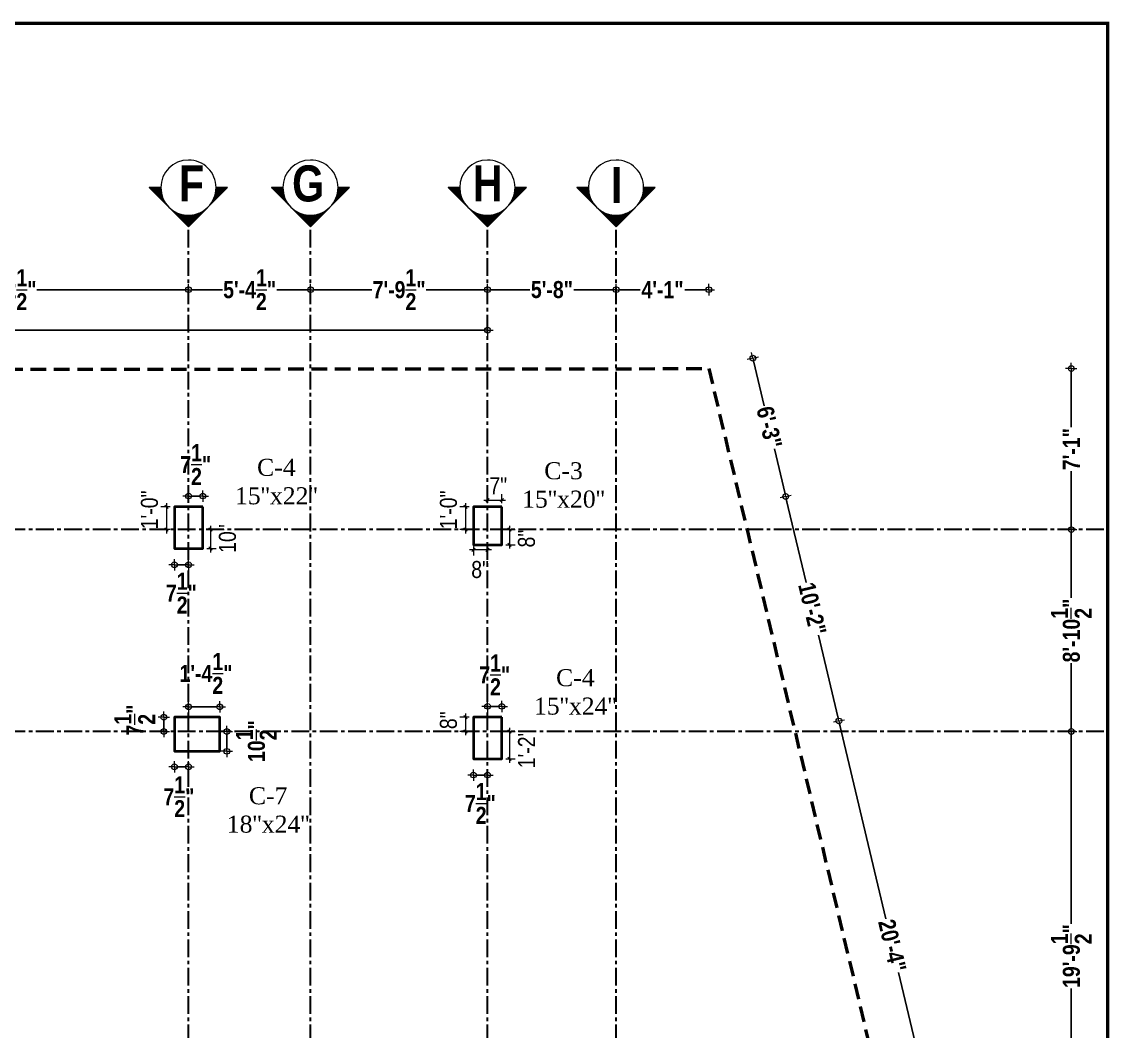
# Model space of a CAD drawing. Header units: inches. Extents: x 64086 to 138972, y -13497 to 16809.
# Drawn here: x 101534 to 102109, y -12948 to -12414 of the extents above; entities that cross this region are included whole.
import ezdxf

# ---------------------------------------------------------------- set-up
doc = ezdxf.new("R2010")
doc.units = ezdxf.units.IN
doc.header["$LTSCALE"] = 0.5
doc.header["$MEASUREMENT"] = 0
doc.header["$PDMODE"] = 2
for name, pattern in [('CENTER', [2, 1.25, -0.25, 0.25, -0.25]), ('CENTER2', [1.125, 0.75, -0.125, 0.125, -0.125]), ('DASHED', [0.75, 0.5, -0.25])]:
    doc.linetypes.add(name, pattern=pattern)
doc.layers.get('0').update_dxf_attribs({"lineweight": 13})
for name, color, linetype, lineweight in [('Boundary', 6, 'DASHED', 50), ('BOX', 253, 'Continuous', 15), ('C.L.', 17, 'CENTER', 13), ('Column', 1, 'Continuous', 40), ('DIM', 5, 'Continuous', 13), ('G_Dim', 63, 'Continuous', 5), ('Grid', 32, 'CENTER2', 5), ('TEXT-1', 7, 'Continuous', 13), ('TEXT-IN', 7, 'Continuous', 15), ('TXT', 7, 'Continuous', 0)]:
    doc.layers.add(name, color=color, linetype=linetype, lineweight=lineweight)
doc.styles.add('1', font='ARIALN.TTF')
doc.styles.get("Standard").update_dxf_attribs({"font": 'ARIALNB.TTF'})
doc.styles.add('WMF-Times New Roman1', font='times.ttf')
doc.dimstyles.new('Column Dim', dxfattribs={"dimtxt": 9, "dimasz": 1.5, "dimexe": 13.25, "dimexo": 11, "dimgap": 1, "dimtad": 0, "dimdec": 1, "dimzin": 0, "dimdsep": 46, "dimlunit": 4, "dimtxsty": 'Standard', "dimblk": 'DIM', "dimcen": 0, "dimse1": 1, "dimse2": 1, "dimclrd": 5, "dimclre": 5, "dimclrt": 7, "dimadec": 0, "dimazin": 0, "dimtfac": 1, "dimtdec": 1, "dimtofl": 0, "dimtmove": 2, "dimatfit": 3, "dimldrblk": 'DIM', "dimfxl": 1, "dimtolj": 1, "dimtzin": 0, "dimarcsym": 0})
doc.dimstyles.new('DIM-1-2', dxfattribs={"dimtxt": 8, "dimasz": 1.75, "dimexe": 3, "dimexo": 2, "dimgap": 3, "dimtad": 0, "dimdec": 0, "dimzin": 3, "dimdsep": 46, "dimlunit": 4, "dimtxsty": '1', "dimblk": 'OBLIQUE', "dimcen": 1, "dimdle": 2, "dimclrd": 256, "dimclre": 256, "dimclrt": 256, "dimadec": 0, "dimazin": 0, "dimtfac": 0.75, "dimtdec": 0, "dimtmove": 1, "dimatfit": 3, "dimldrblk": 'OBLIQUE', "dimfxl": 1, "dimtolj": 1, "dimtzin": 0, "dimlwd": -1, "dimlwe": -1, "dimarcsym": 0})

# ---------------------------------------------------------------- blocks, each defined once
blk = doc.blocks.new('DIM')
at = {"layer": 'DIM'}
for q in [(-2, 0), (0, 2), (0, -2), (2, 0)]:
    blk.add_line((0, 0), q, dxfattribs=at)
blk.add_circle((0, 0), 1, dxfattribs=at)
blk = doc.blocks.new('*D167')
at = {"layer": 'Defpoints', "color": 0, "ltscale": 15, "transparency": 16777216}
for p in [(101622.02, -12555.98), (101427.54, -12598.2), (101622.02, -12658.77)]:
    blk.add_point(p, dxfattribs=at)
at = {"layer": 'DIM', "color": 5, "lineweight": -2, "ltscale": 15, "transparency": 16777216}
for p, q in [((101429.04, -12555.98), (101507.73, -12555.98)), ((101620.52, -12555.98), (101541.83, -12555.98))]:
    blk.add_line(p, q, dxfattribs=at)
at = {"layer": 'DIM', "color": 5, "lineweight": -2, "ltscale": 15, "transparency": 16777216, "xscale": 1.5, "yscale": 1.5, "zscale": 1.5, "rotation": 180}
blk.add_blockref('DIM', (101427.54, -12555.98), dxfattribs=at)
at = {"layer": 'DIM', "color": 5, "lineweight": -2, "ltscale": 15, "transparency": 16777216, "xscale": 1.5, "yscale": 1.5, "zscale": 1.5}
blk.add_blockref('DIM', (101622.02, -12555.98), dxfattribs=at)
at = {"layer": 'DIM', "color": 7, "ltscale": 15, "transparency": 16777216, "insert": (101524.78, -12555.98), "char_height": 9, "attachment_point": 5}
blk.add_mtext('\\A1;16\'-2{\\H1.000000x;\\S1/2;}"', dxfattribs=at)
blk = doc.blocks.new('*D168')
at = {"layer": 'Defpoints', "color": 0, "ltscale": 15, "transparency": 16777216}
for p in [(101686.52, -12555.98), (101686.52, -12597.88), (101622.02, -12658.77)]:
    blk.add_point(p, dxfattribs=at)
at = {"layer": 'DIM', "color": 5, "lineweight": -2, "ltscale": 15, "transparency": 16777216}
for p, q in [((101623.52, -12555.98), (101639.91, -12555.98)), ((101685.02, -12555.98), (101668.64, -12555.98))]:
    blk.add_line(p, q, dxfattribs=at)
at = {"layer": 'DIM', "color": 5, "lineweight": -2, "ltscale": 15, "transparency": 16777216, "xscale": 1.5, "yscale": 1.5, "zscale": 1.5, "rotation": 180}
blk.add_blockref('DIM', (101622.02, -12555.98), dxfattribs=at)
at = {"layer": 'DIM', "color": 5, "lineweight": -2, "ltscale": 15, "transparency": 16777216, "xscale": 1.5, "yscale": 1.5, "zscale": 1.5}
blk.add_blockref('DIM', (101686.52, -12555.98), dxfattribs=at)
at = {"layer": 'DIM', "color": 7, "ltscale": 15, "transparency": 16777216, "insert": (101654.27, -12555.98), "char_height": 9, "attachment_point": 5}
blk.add_mtext('\\A1;5\'-4{\\H1.000000x;\\S1/2;}"', dxfattribs=at)
blk = doc.blocks.new('*D169')
at = {"layer": 'Defpoints', "color": 0, "ltscale": 15, "transparency": 16777216}
for p in [(101780.05, -12555.98), (101686.52, -12597.88), (101780.05, -12597.88)]:
    blk.add_point(p, dxfattribs=at)
at = {"layer": 'DIM', "color": 5, "lineweight": -2, "ltscale": 15, "transparency": 16777216}
for p, q in [((101688.02, -12555.98), (101718.91, -12555.98)), ((101778.55, -12555.98), (101747.66, -12555.98))]:
    blk.add_line(p, q, dxfattribs=at)
at = {"layer": 'DIM', "color": 5, "lineweight": -2, "ltscale": 15, "transparency": 16777216, "xscale": 1.5, "yscale": 1.5, "zscale": 1.5, "rotation": 180}
blk.add_blockref('DIM', (101686.52, -12555.98), dxfattribs=at)
at = {"layer": 'DIM', "color": 5, "lineweight": -2, "ltscale": 15, "transparency": 16777216, "xscale": 1.5, "yscale": 1.5, "zscale": 1.5}
blk.add_blockref('DIM', (101780.05, -12555.98), dxfattribs=at)
at = {"layer": 'DIM', "color": 7, "ltscale": 15, "transparency": 16777216, "insert": (101733.29, -12555.98), "char_height": 9, "attachment_point": 5}
blk.add_mtext('\\A1;7\'-9{\\H1.000000x;\\S1/2;}"', dxfattribs=at)
blk = doc.blocks.new('*D170')
at = {"layer": 'Defpoints', "color": 0, "ltscale": 15, "transparency": 16777216}
for p in [(101848.05, -12555.98), (101780.05, -12597.88), (101848.05, -12597.88)]:
    blk.add_point(p, dxfattribs=at)
at = {"layer": 'DIM', "color": 5, "lineweight": -2, "ltscale": 15, "transparency": 16777216}
for p, q in [((101781.55, -12555.98), (101802.41, -12555.98)), ((101846.55, -12555.98), (101825.68, -12555.98))]:
    blk.add_line(p, q, dxfattribs=at)
at = {"layer": 'DIM', "color": 5, "lineweight": -2, "ltscale": 15, "transparency": 16777216, "xscale": 1.5, "yscale": 1.5, "zscale": 1.5, "rotation": 180}
blk.add_blockref('DIM', (101780.05, -12555.98), dxfattribs=at)
at = {"layer": 'DIM', "color": 5, "lineweight": -2, "ltscale": 15, "transparency": 16777216, "xscale": 1.5, "yscale": 1.5, "zscale": 1.5}
blk.add_blockref('DIM', (101848.05, -12555.98), dxfattribs=at)
at = {"layer": 'DIM', "color": 7, "ltscale": 15, "transparency": 16777216, "insert": (101814.05, -12555.98), "char_height": 9, "attachment_point": 5}
blk.add_mtext('\\A1;5\'-8"', dxfattribs=at)
blk = doc.blocks.new('*D171')
at = {"layer": 'Defpoints', "color": 0, "ltscale": 15, "transparency": 16777216}
for p in [(101896.98, -12555.98), (101848.05, -12597.88), (101896.98, -12597.69)]:
    blk.add_point(p, dxfattribs=at)
at = {"layer": 'DIM', "color": 5, "lineweight": -2, "ltscale": 15, "transparency": 16777216}
for p, q in [((101849.55, -12555.98), (101860.75, -12555.98)), ((101895.48, -12555.98), (101884.28, -12555.98))]:
    blk.add_line(p, q, dxfattribs=at)
at = {"layer": 'DIM', "color": 5, "lineweight": -2, "ltscale": 15, "transparency": 16777216, "xscale": 1.5, "yscale": 1.5, "zscale": 1.5, "rotation": 180}
blk.add_blockref('DIM', (101848.05, -12555.98), dxfattribs=at)
at = {"layer": 'DIM', "color": 5, "lineweight": -2, "ltscale": 15, "transparency": 16777216, "xscale": 1.5, "yscale": 1.5, "zscale": 1.5}
blk.add_blockref('DIM', (101896.98, -12555.98), dxfattribs=at)
at = {"layer": 'DIM', "color": 7, "ltscale": 15, "transparency": 16777216, "insert": (101872.51, -12555.98), "char_height": 9, "attachment_point": 5}
blk.add_mtext('\\A1;4\'-1"', dxfattribs=at)
blk = doc.blocks.new('*D178')
at = {"layer": 'Defpoints', "color": 0, "ltscale": 15, "transparency": 16777216}
for p in [(101965.75, -12783.88), (101942.48, -12789.41), (101998.82, -13026.77)]:
    blk.add_point(p, dxfattribs=at)
at = {"layer": 'DIM', "color": 5, "lineweight": -2, "ltscale": 15, "transparency": 16777216}
for p, q in [((101966.1, -12785.34), (101990.55, -12888.36)), ((102021.74, -13019.79), (101997.29, -12916.77))]:
    blk.add_line(p, q, dxfattribs=at)
at = {"layer": 'DIM', "color": 5, "lineweight": -2, "ltscale": 15, "transparency": 16777216, "xscale": 1.5, "yscale": 1.5, "zscale": 1.5}
for p, rotation in [((101965.75, -12783.88), 103.3517985176566), ((102022.09, -13021.25), 283.3517985176567)]:
    blk.add_blockref('DIM', p, dxfattribs=dict(at, rotation=rotation))
at = {"layer": 'DIM', "color": 7, "ltscale": 15, "transparency": 16777216, "insert": (101993.92, -12902.57), "char_height": 9, "attachment_point": 5, "rotation": 283.3518}
blk.add_mtext('\\A1;20\'-4"', dxfattribs=at)
blk = doc.blocks.new('*D179')
at = {"layer": 'Defpoints', "color": 0, "ltscale": 15, "transparency": 16777216}
for p in [(101937.6, -12665.25), (101914.33, -12670.77), (101942.48, -12789.41)]:
    blk.add_point(p, dxfattribs=at)
at = {"layer": 'DIM', "color": 5, "lineweight": -2, "ltscale": 15, "transparency": 16777216}
for p, q in [((101937.94, -12666.71), (101948.37, -12710.63)), ((101965.41, -12782.42), (101954.98, -12738.5))]:
    blk.add_line(p, q, dxfattribs=at)
at = {"layer": 'DIM', "color": 5, "lineweight": -2, "ltscale": 15, "transparency": 16777216, "xscale": 1.5, "yscale": 1.5, "zscale": 1.5}
for p, rotation in [((101937.6, -12665.25), 103.3517985176566), ((101965.75, -12783.88), 283.3517985176567)]:
    blk.add_blockref('DIM', p, dxfattribs=dict(at, rotation=rotation))
at = {"layer": 'DIM', "color": 7, "ltscale": 15, "transparency": 16777216, "insert": (101951.67, -12724.57), "char_height": 9, "attachment_point": 5, "rotation": 283.3518}
blk.add_mtext('\\A1;10\'-2"', dxfattribs=at)
blk = doc.blocks.new('*D180')
at = {"layer": 'Defpoints', "color": 0, "ltscale": 15, "transparency": 16777216}
for p in [(101920.25, -12592.17), (101896.98, -12597.69), (101914.33, -12670.77)]:
    blk.add_point(p, dxfattribs=at)
at = {"layer": 'DIM', "color": 5, "lineweight": -2, "ltscale": 15, "transparency": 16777216}
for p, q in [((101920.6, -12593.63), (101926.23, -12617.38)), ((101937.25, -12663.79), (101931.61, -12640.04))]:
    blk.add_line(p, q, dxfattribs=at)
at = {"layer": 'DIM', "color": 5, "lineweight": -2, "ltscale": 15, "transparency": 16777216, "xscale": 1.5, "yscale": 1.5, "zscale": 1.5}
for p, rotation in [((101920.25, -12592.17), 103.3517985176566), ((101937.6, -12665.25), 283.3517985176567)]:
    blk.add_blockref('DIM', p, dxfattribs=dict(at, rotation=rotation))
at = {"layer": 'DIM', "color": 7, "ltscale": 15, "transparency": 16777216, "insert": (101928.92, -12628.71), "char_height": 9, "attachment_point": 5, "rotation": 283.3518}
blk.add_mtext('\\A1;6\'-3"', dxfattribs=at)
blk = doc.blocks.new('*D194')
at = {"layer": 'Defpoints', "color": 0, "ltscale": 15, "transparency": 16777216}
for p in [(101787.55, -12789.41), (102088.57, -12789.41), (102073.3, -13026.77)]:
    blk.add_point(p, dxfattribs=at)
at = {"layer": 'DIM', "color": 5, "lineweight": -2, "ltscale": 15, "transparency": 16777216}
for p, q in [((102088.57, -12790.91), (102088.57, -12891.04)), ((102088.57, -13025.27), (102088.57, -12925.14))]:
    blk.add_line(p, q, dxfattribs=at)
at = {"layer": 'DIM', "color": 5, "lineweight": -2, "ltscale": 15, "transparency": 16777216, "xscale": 1.5, "yscale": 1.5, "zscale": 1.5}
for p, rotation in [((102088.57, -12789.41), 90), ((102088.57, -13026.77), 270)]:
    blk.add_blockref('DIM', p, dxfattribs=dict(at, rotation=rotation))
at = {"layer": 'DIM', "color": 7, "ltscale": 15, "transparency": 16777216, "insert": (102088.57, -12908.09), "char_height": 9, "attachment_point": 5, "rotation": 90}
blk.add_mtext('\\A1;19\'-9{\\H1.000000x;\\S1/2;}"', dxfattribs=at)
blk = doc.blocks.new('*D195')
at = {"layer": 'Defpoints', "color": 0, "ltscale": 15, "transparency": 16777216}
for p in [(101787.55, -12682.77), (102088.57, -12682.77), (101787.55, -12789.41)]:
    blk.add_point(p, dxfattribs=at)
at = {"layer": 'DIM', "color": 5, "lineweight": -2, "ltscale": 15, "transparency": 16777216}
for p, q in [((102088.57, -12684.27), (102088.57, -12718.84)), ((102088.57, -12787.91), (102088.57, -12753.34))]:
    blk.add_line(p, q, dxfattribs=at)
at = {"layer": 'DIM', "color": 5, "lineweight": -2, "ltscale": 15, "transparency": 16777216, "xscale": 1.5, "yscale": 1.5, "zscale": 1.5}
for p, rotation in [((102088.57, -12682.77), 90), ((102088.57, -12789.41), 270)]:
    blk.add_blockref('DIM', p, dxfattribs=dict(at, rotation=rotation))
at = {"layer": 'DIM', "color": 7, "ltscale": 15, "transparency": 16777216, "insert": (102088.57, -12736.09), "char_height": 9, "attachment_point": 5, "rotation": 90}
blk.add_mtext('\\A1;8\'-10{\\H1.000000x;\\S1/2;}"', dxfattribs=at)
blk = doc.blocks.new('*D196')
at = {"layer": 'Defpoints', "color": 0, "ltscale": 15, "transparency": 16777216}
for p in [(101896.98, -12597.69), (102088.57, -12597.69), (101787.55, -12682.77)]:
    blk.add_point(p, dxfattribs=at)
at = {"layer": 'DIM', "color": 5, "lineweight": -2, "ltscale": 15, "transparency": 16777216}
for p, q in [((102088.57, -12599.19), (102088.57, -12628.59)), ((102088.57, -12681.27), (102088.57, -12651.88))]:
    blk.add_line(p, q, dxfattribs=at)
at = {"layer": 'DIM', "color": 5, "lineweight": -2, "ltscale": 15, "transparency": 16777216, "xscale": 1.5, "yscale": 1.5, "zscale": 1.5}
for p, rotation in [((102088.57, -12597.69), 90), ((102088.57, -12682.77), 270)]:
    blk.add_blockref('DIM', p, dxfattribs=dict(at, rotation=rotation))
at = {"layer": 'DIM', "color": 7, "ltscale": 15, "transparency": 16777216, "insert": (102088.57, -12640.23), "char_height": 9, "attachment_point": 5, "rotation": 90}
blk.add_mtext('\\A1;7\'-1"', dxfattribs=at)
blk = doc.blocks.new('*D198')
at = {"layer": 'Defpoints', "color": 0, "ltscale": 15, "transparency": 16777216}
for p in [(101780.05, -12577.39), (100772.05, -12598.77), (101780.05, -12619.15)]:
    blk.add_point(p, dxfattribs=at)
at = {"layer": 'DIM', "color": 5, "lineweight": -2, "ltscale": 15, "transparency": 16777216}
for p, q in [((100773.55, -12577.39), (101268.52, -12577.39)), ((101778.55, -12577.39), (101283.57, -12577.39))]:
    blk.add_line(p, q, dxfattribs=at)
at = {"layer": 'DIM', "color": 5, "lineweight": -2, "ltscale": 15, "transparency": 16777216, "xscale": 1.5, "yscale": 1.5, "zscale": 1.5, "rotation": 180}
blk.add_blockref('DIM', (100772.05, -12577.39), dxfattribs=at)
at = {"layer": 'DIM', "color": 5, "lineweight": -2, "ltscale": 15, "transparency": 16777216, "xscale": 1.5, "yscale": 1.5, "zscale": 1.5}
blk.add_blockref('DIM', (101780.05, -12577.39), dxfattribs=at)
at = {"layer": 'DIM', "color": 7, "ltscale": 15, "transparency": 16777216, "insert": (101276.05, -12577.39), "char_height": 9, "attachment_point": 5}
blk.add_mtext("\\A1;84'", dxfattribs=at)
blk = doc.blocks.new('_Oblique')
at = {"color": 0, "linetype": 'ByBlock', "lineweight": -2}
blk.add_line((-0.5, -0.5), (0.5, 0.5), dxfattribs=at)
blk = doc.blocks.new('*D213')
at = {"layer": 'Defpoints', "color": 0, "ltscale": 5, "transparency": 16777216}
for p in [(101614.52, -12670.77), (101610.27, -12682.77), (101614.52, -12682.77)]:
    blk.add_point(p, dxfattribs=at)
at = {"layer": 'TEXT-1', "ltscale": 5, "transparency": 16777216}
for p, q in [((101612.27, -12670.77), (101607.27, -12670.77)), ((101610.27, -12668.77), (101610.27, -12684.77)), ((101612.27, -12682.77), (101607.27, -12682.77))]:
    blk.add_line(p, q, dxfattribs=at)
at = {"layer": 'TEXT-1', "ltscale": 5, "transparency": 16777216, "xscale": 1.75, "yscale": 1.75, "zscale": 1.75}
for p, rotation in [((101610.27, -12670.77), 90), ((101610.27, -12682.77), 270)]:
    blk.add_blockref('_Oblique', p, dxfattribs=dict(at, rotation=rotation))
at = {"layer": 'TEXT-1', "ltscale": 5, "transparency": 16777216, "insert": (101601.36, -12672.37), "char_height": 9, "attachment_point": 5, "rotation": 90, "style": '1'}
blk.add_mtext('\\A1;1\'-0"', dxfattribs=at)
blk = doc.blocks.new('*D214')
at = {"layer": 'Defpoints', "color": 0, "ltscale": 5, "transparency": 16777216}
for p in [(101629.52, -12682.77), (101629.52, -12692.77), (101633.64, -12692.77)]:
    blk.add_point(p, dxfattribs=at)
at = {"layer": 'TEXT-1', "ltscale": 5, "transparency": 16777216}
for p, q in [((101631.64, -12682.77), (101636.64, -12682.77)), ((101633.64, -12680.77), (101633.64, -12694.77)), ((101631.64, -12692.77), (101636.64, -12692.77))]:
    blk.add_line(p, q, dxfattribs=at)
at = {"layer": 'TEXT-1', "ltscale": 5, "transparency": 16777216, "xscale": 1.75, "yscale": 1.75, "zscale": 1.75}
for p, rotation in [((101633.64, -12682.77), 90), ((101633.64, -12692.77), 270)]:
    blk.add_blockref('_Oblique', p, dxfattribs=dict(at, rotation=rotation))
at = {"layer": 'TEXT-1', "ltscale": 5, "transparency": 16777216, "insert": (101642.6, -12687.51), "char_height": 9, "attachment_point": 5, "rotation": 90, "style": '1'}
blk.add_mtext('\\A1;10"', dxfattribs=at)
blk = doc.blocks.new('*D219')
at = {"layer": 'Defpoints', "color": 0, "ltscale": 15, "transparency": 16777216}
for p in [(101629.52, -12665.02), (101622.02, -12670.77), (101629.52, -12670.77)]:
    blk.add_point(p, dxfattribs=at)
at = {"layer": 'TEXT-IN', "color": 5, "lineweight": -2, "ltscale": 15, "transparency": 16777216}
blk.add_line((101623.52, -12665.02), (101628.02, -12665.02), dxfattribs=at)
at = {"layer": 'TEXT-IN', "color": 5, "lineweight": -2, "ltscale": 15, "transparency": 16777216, "xscale": 1.5, "yscale": 1.5, "zscale": 1.5, "rotation": 180}
blk.add_blockref('DIM', (101622.02, -12665.02), dxfattribs=at)
at = {"layer": 'TEXT-IN', "color": 5, "lineweight": -2, "ltscale": 15, "transparency": 16777216, "xscale": 1.5, "yscale": 1.5, "zscale": 1.5}
blk.add_blockref('DIM', (101629.52, -12665.02), dxfattribs=at)
at = {"layer": 'TEXT-IN', "color": 7, "ltscale": 15, "transparency": 16777216, "insert": (101625.77, -12648.41), "char_height": 9, "attachment_point": 5}
blk.add_mtext('\\A1;7{\\H1.000000x;\\S1/2;}"', dxfattribs=at)
blk = doc.blocks.new('*D220')
at = {"layer": 'Defpoints', "color": 0, "ltscale": 15, "transparency": 16777216}
for p in [(101614.52, -12692.77), (101622.02, -12692.77), (101614.52, -12701.31)]:
    blk.add_point(p, dxfattribs=at)
at = {"layer": 'TEXT-IN', "color": 5, "lineweight": -2, "ltscale": 15, "transparency": 16777216}
blk.add_line((101620.52, -12701.31), (101616.02, -12701.31), dxfattribs=at)
at = {"layer": 'TEXT-IN', "color": 5, "lineweight": -2, "ltscale": 15, "transparency": 16777216, "xscale": 1.5, "yscale": 1.5, "zscale": 1.5, "rotation": 180}
blk.add_blockref('DIM', (101614.52, -12701.31), dxfattribs=at)
at = {"layer": 'TEXT-IN', "color": 5, "lineweight": -2, "ltscale": 15, "transparency": 16777216, "xscale": 1.5, "yscale": 1.5, "zscale": 1.5}
blk.add_blockref('DIM', (101622.02, -12701.31), dxfattribs=at)
at = {"layer": 'TEXT-IN', "color": 7, "ltscale": 15, "transparency": 16777216, "insert": (101618.19, -12716.34), "char_height": 9, "attachment_point": 5}
blk.add_mtext('\\A1;7{\\H1.000000x;\\S1/2;}"', dxfattribs=at)
blk = doc.blocks.new('*D221')
at = {"layer": 'Defpoints', "color": 0, "ltscale": 5, "transparency": 16777216}
for p in [(101787.55, -12667.12), (101780.05, -12670.77), (101787.55, -12670.77)]:
    blk.add_point(p, dxfattribs=at)
at = {"layer": 'TEXT-1', "ltscale": 5, "transparency": 16777216}
for p, q in [((101778.05, -12667.12), (101789.55, -12667.12)), ((101780.05, -12668.77), (101780.05, -12664.12)), ((101787.55, -12668.77), (101787.55, -12664.12))]:
    blk.add_line(p, q, dxfattribs=at)
at = {"layer": 'TEXT-1', "ltscale": 5, "transparency": 16777216, "xscale": 1.75, "yscale": 1.75, "zscale": 1.75, "rotation": 180}
blk.add_blockref('_Oblique', (101780.05, -12667.12), dxfattribs=at)
at = {"layer": 'TEXT-1', "ltscale": 5, "transparency": 16777216, "xscale": 1.75, "yscale": 1.75, "zscale": 1.75}
blk.add_blockref('_Oblique', (101787.55, -12667.12), dxfattribs=at)
at = {"layer": 'TEXT-1', "ltscale": 5, "transparency": 16777216, "insert": (101785.68, -12659.6), "char_height": 9, "attachment_point": 5, "style": '1'}
blk.add_mtext('\\A1;7"', dxfattribs=at)
blk = doc.blocks.new('*D222')
at = {"layer": 'Defpoints', "color": 0, "ltscale": 5, "transparency": 16777216}
for p in [(101772.55, -12670.77), (101768.3, -12682.77), (101772.55, -12682.77)]:
    blk.add_point(p, dxfattribs=at)
at = {"layer": 'TEXT-1', "ltscale": 5, "transparency": 16777216}
for p, q in [((101770.3, -12670.77), (101765.3, -12670.77)), ((101768.3, -12668.77), (101768.3, -12684.77)), ((101770.3, -12682.77), (101765.3, -12682.77))]:
    blk.add_line(p, q, dxfattribs=at)
at = {"layer": 'TEXT-1', "ltscale": 5, "transparency": 16777216, "xscale": 1.75, "yscale": 1.75, "zscale": 1.75}
for p, rotation in [((101768.3, -12670.77), 90), ((101768.3, -12682.77), 270)]:
    blk.add_blockref('_Oblique', p, dxfattribs=dict(at, rotation=rotation))
at = {"layer": 'TEXT-1', "ltscale": 5, "transparency": 16777216, "insert": (101759.39, -12672.37), "char_height": 9, "attachment_point": 5, "rotation": 90, "style": '1'}
blk.add_mtext('\\A1;1\'-0"', dxfattribs=at)
blk = doc.blocks.new('*D223')
at = {"layer": 'Defpoints', "color": 0, "ltscale": 5, "transparency": 16777216}
for p in [(101787.55, -12682.77), (101787.55, -12690.77), (101791.67, -12690.77)]:
    blk.add_point(p, dxfattribs=at)
at = {"layer": 'TEXT-1', "ltscale": 5, "transparency": 16777216}
for p, q in [((101789.67, -12682.77), (101794.67, -12682.77)), ((101791.67, -12680.77), (101791.67, -12692.77)), ((101789.67, -12690.77), (101794.67, -12690.77))]:
    blk.add_line(p, q, dxfattribs=at)
at = {"layer": 'TEXT-1', "ltscale": 5, "transparency": 16777216, "xscale": 1.75, "yscale": 1.75, "zscale": 1.75}
for p, rotation in [((101791.67, -12682.77), 90), ((101791.67, -12690.77), 270)]:
    blk.add_blockref('_Oblique', p, dxfattribs=dict(at, rotation=rotation))
at = {"layer": 'TEXT-1', "ltscale": 5, "transparency": 16777216, "insert": (101800.63, -12687.51), "char_height": 9, "attachment_point": 5, "rotation": 90, "style": '1'}
blk.add_mtext('\\A1;8"', dxfattribs=at)
blk = doc.blocks.new('*D224')
at = {"layer": 'Defpoints', "color": 0, "ltscale": 5, "transparency": 16777216}
for p in [(101772.55, -12689.64), (101780.05, -12689.64), (101772.55, -12693.5)]:
    blk.add_point(p, dxfattribs=at)
at = {"layer": 'TEXT-1', "ltscale": 5, "transparency": 16777216}
for p, q in [((101782.05, -12693.5), (101770.55, -12693.5)), ((101772.55, -12691.64), (101772.55, -12696.5)), ((101780.05, -12691.64), (101780.05, -12696.5))]:
    blk.add_line(p, q, dxfattribs=at)
at = {"layer": 'TEXT-1', "ltscale": 5, "transparency": 16777216, "xscale": 1.75, "yscale": 1.75, "zscale": 1.75, "rotation": 180}
blk.add_blockref('_Oblique', (101772.55, -12693.5), dxfattribs=at)
at = {"layer": 'TEXT-1', "ltscale": 5, "transparency": 16777216, "xscale": 1.75, "yscale": 1.75, "zscale": 1.75}
blk.add_blockref('_Oblique', (101780.05, -12693.5), dxfattribs=at)
at = {"layer": 'TEXT-1', "ltscale": 5, "transparency": 16777216, "insert": (101776.1, -12703.9), "char_height": 9, "attachment_point": 5, "style": '1'}
blk.add_mtext('\\A1;8"', dxfattribs=at)
blk = doc.blocks.new('*D225')
at = {"layer": 'Defpoints', "color": 0, "ltscale": 5, "transparency": 16777216}
for p in [(101772.55, -12781.91), (101768.3, -12789.41), (101772.55, -12789.41)]:
    blk.add_point(p, dxfattribs=at)
at = {"layer": 'TEXT-1', "ltscale": 5, "transparency": 16777216}
for p, q in [((101770.3, -12781.91), (101765.3, -12781.91)), ((101768.3, -12779.91), (101768.3, -12791.41)), ((101770.3, -12789.41), (101765.3, -12789.41))]:
    blk.add_line(p, q, dxfattribs=at)
at = {"layer": 'TEXT-1', "ltscale": 5, "transparency": 16777216, "xscale": 1.75, "yscale": 1.75, "zscale": 1.75}
for p, rotation in [((101768.3, -12781.91), 90), ((101768.3, -12789.41), 270)]:
    blk.add_blockref('_Oblique', p, dxfattribs=dict(at, rotation=rotation))
at = {"layer": 'TEXT-1', "ltscale": 5, "transparency": 16777216, "insert": (101759.39, -12783.5), "char_height": 9, "attachment_point": 5, "rotation": 90, "style": '1'}
blk.add_mtext('\\A1;8"', dxfattribs=at)
blk = doc.blocks.new('*D226')
at = {"layer": 'Defpoints', "color": 0, "ltscale": 5, "transparency": 16777216}
for p in [(101787.55, -12789.41), (101787.55, -12803.91), (101791.67, -12803.91)]:
    blk.add_point(p, dxfattribs=at)
at = {"layer": 'TEXT-1', "ltscale": 5, "transparency": 16777216}
for p, q in [((101791.67, -12787.41), (101791.67, -12805.91)), ((101789.67, -12789.41), (101794.67, -12789.41)), ((101789.67, -12803.91), (101794.67, -12803.91))]:
    blk.add_line(p, q, dxfattribs=at)
at = {"layer": 'TEXT-1', "ltscale": 5, "transparency": 16777216, "xscale": 1.75, "yscale": 1.75, "zscale": 1.75}
for p, rotation in [((101791.67, -12789.41), 90), ((101791.67, -12803.91), 270)]:
    blk.add_blockref('_Oblique', p, dxfattribs=dict(at, rotation=rotation))
at = {"layer": 'TEXT-1', "ltscale": 5, "transparency": 16777216, "insert": (101800.63, -12798.64), "char_height": 9, "attachment_point": 5, "rotation": 90, "style": '1'}
blk.add_mtext('\\A1;1\'-2"', dxfattribs=at)
blk = doc.blocks.new('*D227')
at = {"layer": 'Defpoints', "color": 0, "ltscale": 15, "transparency": 16777216}
for p in [(101787.55, -12776.15), (101780.05, -12781.91), (101787.55, -12781.91)]:
    blk.add_point(p, dxfattribs=at)
at = {"layer": 'TEXT-IN', "color": 5, "lineweight": -2, "ltscale": 15, "transparency": 16777216}
blk.add_line((101781.55, -12776.15), (101786.05, -12776.15), dxfattribs=at)
at = {"layer": 'TEXT-IN', "color": 5, "lineweight": -2, "ltscale": 15, "transparency": 16777216, "xscale": 1.5, "yscale": 1.5, "zscale": 1.5, "rotation": 180}
blk.add_blockref('DIM', (101780.05, -12776.15), dxfattribs=at)
at = {"layer": 'TEXT-IN', "color": 5, "lineweight": -2, "ltscale": 15, "transparency": 16777216, "xscale": 1.5, "yscale": 1.5, "zscale": 1.5}
blk.add_blockref('DIM', (101787.55, -12776.15), dxfattribs=at)
at = {"layer": 'TEXT-IN', "color": 7, "ltscale": 15, "transparency": 16777216, "insert": (101783.8, -12759.54), "char_height": 9, "attachment_point": 5}
blk.add_mtext('\\A1;7{\\H1.000000x;\\S1/2;}"', dxfattribs=at)
blk = doc.blocks.new('*D228')
at = {"layer": 'Defpoints', "color": 0, "ltscale": 15, "transparency": 16777216}
for p in [(101772.55, -12803.91), (101780.05, -12803.91), (101772.55, -12812.44)]:
    blk.add_point(p, dxfattribs=at)
at = {"layer": 'TEXT-IN', "color": 5, "lineweight": -2, "ltscale": 15, "transparency": 16777216}
blk.add_line((101778.55, -12812.44), (101774.05, -12812.44), dxfattribs=at)
at = {"layer": 'TEXT-IN', "color": 5, "lineweight": -2, "ltscale": 15, "transparency": 16777216, "xscale": 1.5, "yscale": 1.5, "zscale": 1.5, "rotation": 180}
blk.add_blockref('DIM', (101772.55, -12812.44), dxfattribs=at)
at = {"layer": 'TEXT-IN', "color": 5, "lineweight": -2, "ltscale": 15, "transparency": 16777216, "xscale": 1.5, "yscale": 1.5, "zscale": 1.5}
blk.add_blockref('DIM', (101780.05, -12812.44), dxfattribs=at)
at = {"layer": 'TEXT-IN', "color": 7, "ltscale": 15, "transparency": 16777216, "insert": (101776.22, -12827.47), "char_height": 9, "attachment_point": 5}
blk.add_mtext('\\A1;7{\\H1.000000x;\\S1/2;}"', dxfattribs=at)
blk = doc.blocks.new('*D262')
at = {"layer": 'Defpoints', "color": 0, "ltscale": 15, "transparency": 16777216}
for p in [(101638.52, -12776.44), (101622.02, -12781.91), (101638.52, -12781.91)]:
    blk.add_point(p, dxfattribs=at)
at = {"layer": 'TEXT-IN', "color": 5, "lineweight": -2, "ltscale": 15, "transparency": 16777216}
blk.add_line((101623.52, -12776.44), (101637.02, -12776.44), dxfattribs=at)
at = {"layer": 'TEXT-IN', "color": 5, "lineweight": -2, "ltscale": 15, "transparency": 16777216, "xscale": 1.5, "yscale": 1.5, "zscale": 1.5, "rotation": 180}
blk.add_blockref('DIM', (101622.02, -12776.44), dxfattribs=at)
at = {"layer": 'TEXT-IN', "color": 5, "lineweight": -2, "ltscale": 15, "transparency": 16777216, "xscale": 1.5, "yscale": 1.5, "zscale": 1.5}
blk.add_blockref('DIM', (101638.52, -12776.44), dxfattribs=at)
at = {"layer": 'TEXT-IN', "color": 7, "ltscale": 15, "transparency": 16777216, "insert": (101631.22, -12758.76), "char_height": 9, "attachment_point": 5}
blk.add_mtext('\\A1;1\'-4{\\H1.000000x;\\S1/2;}"', dxfattribs=at)
blk = doc.blocks.new('*D263')
at = {"layer": 'Defpoints', "color": 0, "ltscale": 15, "transparency": 16777216}
for p in [(101636.52, -12789.41), (101638.52, -12799.91), (101642.24, -12799.91)]:
    blk.add_point(p, dxfattribs=at)
at = {"layer": 'TEXT-IN', "color": 5, "lineweight": -2, "ltscale": 15, "transparency": 16777216}
blk.add_line((101642.24, -12790.91), (101642.24, -12798.41), dxfattribs=at)
at = {"layer": 'TEXT-IN', "color": 5, "lineweight": -2, "ltscale": 15, "transparency": 16777216, "xscale": 1.5, "yscale": 1.5, "zscale": 1.5}
for p, rotation in [((101642.24, -12789.41), 90), ((101642.24, -12799.91), 270)]:
    blk.add_blockref('DIM', p, dxfattribs=dict(at, rotation=rotation))
at = {"layer": 'TEXT-IN', "color": 7, "ltscale": 15, "transparency": 16777216, "insert": (101657.85, -12794.54), "char_height": 9, "attachment_point": 5, "rotation": 90}
blk.add_mtext('\\A1;10{\\H1.000000x;\\S1/2;}"', dxfattribs=at)
blk = doc.blocks.new('*D264')
at = {"layer": 'Defpoints', "color": 0, "ltscale": 15, "transparency": 16777216}
for p in [(101614.52, -12781.91), (101608.91, -12789.41), (101614.52, -12789.41)]:
    blk.add_point(p, dxfattribs=at)
at = {"layer": 'TEXT-IN', "color": 5, "lineweight": -2, "ltscale": 15, "transparency": 16777216}
blk.add_line((101608.91, -12783.41), (101608.91, -12787.91), dxfattribs=at)
at = {"layer": 'TEXT-IN', "color": 5, "lineweight": -2, "ltscale": 15, "transparency": 16777216, "xscale": 1.5, "yscale": 1.5, "zscale": 1.5}
for p, rotation in [((101608.91, -12781.91), 90), ((101608.91, -12789.41), 270)]:
    blk.add_blockref('DIM', p, dxfattribs=dict(at, rotation=rotation))
at = {"layer": 'TEXT-IN', "color": 7, "ltscale": 15, "transparency": 16777216, "insert": (101593.62, -12783.4), "char_height": 9, "attachment_point": 5, "rotation": 90}
blk.add_mtext('\\A1;7{\\H1.000000x;\\S1/2;}"', dxfattribs=at)
blk = doc.blocks.new('*D261')
at = {"layer": 'Defpoints', "color": 0, "ltscale": 15, "transparency": 16777216}
for p in [(101614.52, -12799.91), (101622.02, -12799.91), (101622.02, -12808.06)]:
    blk.add_point(p, dxfattribs=at)
at = {"layer": 'TEXT-IN', "color": 5, "lineweight": -2, "ltscale": 15, "transparency": 16777216}
blk.add_line((101616.02, -12808.06), (101620.52, -12808.06), dxfattribs=at)
at = {"layer": 'TEXT-IN', "color": 5, "lineweight": -2, "ltscale": 15, "transparency": 16777216, "xscale": 1.5, "yscale": 1.5, "zscale": 1.5, "rotation": 180}
blk.add_blockref('DIM', (101614.52, -12808.06), dxfattribs=at)
at = {"layer": 'TEXT-IN', "color": 5, "lineweight": -2, "ltscale": 15, "transparency": 16777216, "xscale": 1.5, "yscale": 1.5, "zscale": 1.5}
blk.add_blockref('DIM', (101622.02, -12808.06), dxfattribs=at)
at = {"layer": 'TEXT-IN', "color": 7, "ltscale": 15, "transparency": 16777216, "insert": (101616.88, -12823.89), "char_height": 9, "attachment_point": 5}
blk.add_mtext('\\A1;7{\\H1.000000x;\\S1/2;}"', dxfattribs=at)

msp = doc.modelspace()

# ---------------------------------------------------------------- hatches: boundary and pattern name
at = {"layer": 'Grid', "linetype": 'ByBlock'}
h = msp.add_hatch(dxfattribs=at)
h.set_pattern_fill('ANSI31', color=256, scale=1.20642, angle=360, style=0)
h.set_pattern_definition([(225, (113056.00419, -20271.3959), (0.1066335106, -0.1066335106), [])])
h.paths.add_polyline_path([(101642.56, -12502.07), (101636.51, -12502.07, -0.197159), (101632.31, -12512.32)])
h.paths.add_polyline_path([(101611.66, -12512.46), (101621.92, -12522.71), (101632.17, -12512.46, -0.410265)])
h.paths.add_polyline_path([(101607.32, -12502.07), (101601.27, -12502.07), (101611.53, -12512.32, -0.197159)])
h = msp.add_hatch(dxfattribs=at)
h.set_pattern_fill('ANSI31', color=256, scale=1.20642, angle=360, style=0)
h.set_pattern_definition([(225, (113120.50419, -20271.3959), (0.1066335106, -0.1066335106), [])])
h.paths.add_polyline_path([(101707.06, -12502.07), (101701.01, -12502.07, -0.197159), (101696.81, -12512.32)])
h.paths.add_polyline_path([(101676.16, -12512.46), (101686.42, -12522.71), (101696.67, -12512.46, -0.410265)])
h.paths.add_polyline_path([(101671.82, -12502.07), (101665.77, -12502.07), (101676.03, -12512.32, -0.197159)])
h = msp.add_hatch(dxfattribs=at)
h.set_pattern_fill('ANSI31', color=256, scale=1.20642, angle=360, style=0)
h.set_pattern_definition([(225, (113214.02825, -20271.3959), (0.1066335106, -0.1066335106), [])])
h.paths.add_polyline_path([(101800.58, -12502.07), (101794.54, -12502.07, -0.197159), (101790.33, -12512.32)])
h.paths.add_polyline_path([(101769.69, -12512.46), (101779.94, -12522.71), (101790.19, -12512.46, -0.410265)])
h.paths.add_polyline_path([(101765.34, -12502.07), (101759.3, -12502.07), (101769.55, -12512.32, -0.197159)])
h = msp.add_hatch(dxfattribs=at)
h.set_pattern_fill('ANSI31', color=256, scale=1.20642, angle=360, style=0)
h.set_pattern_definition([(225, (113282.02825, -20271.3959), (0.1066335106, -0.1066335106), [])])
h.paths.add_polyline_path([(101868.58, -12502.07), (101862.54, -12502.07, -0.197159), (101858.33, -12512.32)])
h.paths.add_polyline_path([(101837.69, -12512.46), (101847.94, -12522.71), (101858.19, -12512.46, -0.410265)])
h.paths.add_polyline_path([(101833.34, -12502.07), (101827.3, -12502.07), (101837.55, -12512.32, -0.197159)])

# ---------------------------------------------------------------- linework, layer by layer
at = {"layer": 'Boundary', "ltscale": 33}
msp.add_lwpolyline([(101896.98, -12597.69), (102040.57, -13202.68), (100696.57, -13202.77), (100696.98, -12598.77), (101896.98, -12597.69)], dxfattribs=at)
msp.add_lwpolyline([(101896.98, -12597.69), (102040.57, -13202.68), (100696.57, -13202.77), (100696.98, -12598.77), (101896.98, -12597.69)], dxfattribs=at)
at = {"layer": 'BOX', "const_width": 1.78}
msp.add_lwpolyline([(102107.73, -12415.31), (100601.68, -12415.31), (100601.68, -13480.31), (102107.73, -13480.31)], close=True, dxfattribs=at)
at = {"layer": 'C.L.', "lineweight": 30, "ltscale": 15}
for p, q in [((101622.02, -13253.69), (101622.02, -12522.71)), ((101686.52, -13253.69), (101686.52, -12522.71)), ((101780.05, -13253.69), (101780.05, -12522.71)), ((101848.05, -13253.69), (101848.05, -12522.71)), ((102105.72, -12682.77), (100654.39, -12682.77)), ((102105.72, -12789.41), (100654.39, -12789.41))]:
    msp.add_line(p, q, dxfattribs=at)
at = {"layer": 'Column'}
for points in [[(101629.52, -12670.77), (101614.52, -12670.77), (101614.52, -12692.77), (101629.52, -12692.77)], [(101629.52, -12670.77), (101614.52, -12670.77), (101614.52, -12692.77), (101629.52, -12692.77)], [(101787.55, -12670.77), (101772.55, -12670.77), (101772.55, -12690.77), (101787.55, -12690.77)], [(101638.52, -12799.91), (101638.52, -12781.91), (101614.52, -12781.91), (101614.52, -12799.91)], [(101614.52, -12781.91), (101614.52, -12799.91), (101638.52, -12799.91), (101638.52, -12781.91)], [(101614.52, -12781.91), (101614.52, -12799.91), (101638.52, -12799.91), (101638.52, -12781.91)], [(101787.55, -12781.91), (101772.55, -12781.91), (101772.55, -12803.91), (101787.55, -12803.91)]]:
    msp.add_lwpolyline(points, close=True, dxfattribs=at)
at = {"layer": 'Grid', "linetype": 'ByBlock'}
for points in [[(101607.32, -12502.06), (101601.27, -12502.06), (101621.92, -12522.71), (101642.56, -12502.07), (101636.51, -12502.07, 0.414214), (101621.92, -12487.47, 0.414052), (101607.32, -12502.06, 0.414169), (101621.92, -12516.66, 0.414214), (101636.51, -12502.07, -1)], [(101671.82, -12502.06), (101665.77, -12502.06), (101686.42, -12522.71), (101707.06, -12502.07), (101701.01, -12502.07, 0.414214), (101686.42, -12487.47, 0.414052), (101671.82, -12502.06, 0.414169), (101686.42, -12516.66, 0.414214), (101701.01, -12502.07, -1)], [(101765.34, -12502.06), (101759.29, -12502.06), (101779.94, -12522.71), (101800.58, -12502.07), (101794.54, -12502.07, 0.414214), (101779.94, -12487.47, 0.414052), (101765.34, -12502.06, 0.414169), (101779.94, -12516.66, 0.414214), (101794.54, -12502.07, -1)], [(101833.34, -12502.06), (101827.29, -12502.06), (101847.94, -12522.71), (101868.58, -12502.07), (101862.54, -12502.07, 0.414214), (101847.94, -12487.47, 0.414052), (101833.34, -12502.06, 0.414169), (101847.94, -12516.66, 0.414214), (101862.54, -12502.07, -1)]]:
    msp.add_lwpolyline(points, format="xyb", dxfattribs=at)

# ---------------------------------------------------------------- texts
at = {"layer": 'G_Dim', "color": 7, "ltscale": 10}
for s, height, p in [('F ', 19.051, (101616.85, -12509.36)), ('G', 19.05, (101676.73, -12509.36)), ('H', 19.05, (101772.23, -12509.36)), ('I', 19.05, (101845.16, -12510.27))]:
    msp.add_text(s, height=height, rotation=360, dxfattribs=at).set_placement(p)
at = {"layer": 'TXT', "char_height": 9, "width": 143.8262, "attachment_point": 2, "style": 'WMF-Times New Roman1'}
for s, insert in [("C-4\\P15''x22''", (101668.4, -12645.37)), ("C-3\\P15''x20''", (101820.19, -12647.15)), ("C-4\\P15''x24''", (101826.43, -12756.5)), ("C-7\\P18''x24''", (101664.09, -12818.89))]:
    msp.add_mtext(s, dxfattribs=dict(at, insert=insert))

# ---------------------------------------------------------------- dimensions: what is measured, and where the dimension line sits
at = {"layer": 'DIM', "ltscale": 15}
for base, p1, p2, picture, middle in [((101622.02, -12555.98), (101427.54, -12598.2), (101622.02, -12658.77), '*D167', (101524.78, -12555.98)), ((101686.52, -12555.98), (101622.02, -12658.77), (101686.52, -12597.88), '*D168', (101654.27, -12555.98)), ((101780.05, -12555.98), (101686.52, -12597.88), (101780.05, -12597.88), '*D169', (101733.29, -12555.98)), ((101848.05, -12555.98), (101780.05, -12597.88), (101848.05, -12597.88), '*D170', (101814.05, -12555.98)), ((101896.98, -12555.98), (101848.05, -12597.88), (101896.98, -12597.69), '*D171', (101872.51, -12555.98)), ((101780.05, -12577.39), (100772.05, -12598.77), (101780.05, -12619.15), '*D198', (101276.05, -12577.39))]:
    dim = msp.add_linear_dim(base=base, p1=p1, p2=p2, dimstyle='Column Dim', override={"dimfxl": 4}, dxfattribs=at)
    dim.commit()
    dim.dimension.update_dxf_attribs({"geometry": picture, "text_midpoint": middle})
for base, p1, p2, angle, picture, middle in [((101920.25, -12592.17), (101914.33, -12670.77), (101896.98, -12597.69), 283.3518, '*D180', (101928.92, -12628.71)), ((102088.57, -12597.69), (101787.55, -12682.77), (101896.98, -12597.69), 90, '*D196', (102088.57, -12640.23)), ((101937.6, -12665.25), (101942.48, -12789.41), (101914.33, -12670.77), 283.3518, '*D179', (101951.67, -12724.57)), ((102088.57, -12682.77), (101787.55, -12789.41), (101787.55, -12682.77), 90, '*D195', (102088.57, -12736.09)), ((101965.75, -12783.88), (101998.82, -13026.77), (101942.48, -12789.41), 283.3518, '*D178', (101993.92, -12902.57)), ((102088.57, -12789.41), (102073.3, -13026.77), (101787.55, -12789.41), 90, '*D194', (102088.57, -12908.09))]:
    dim = msp.add_linear_dim(base=base, p1=p1, p2=p2, angle=angle, dimstyle='Column Dim', override={"dimfxl": 4}, dxfattribs=at)
    dim.commit()
    dim.dimension.update_dxf_attribs({"geometry": picture, "text_midpoint": middle})
at = {"layer": 'TEXT-1', "ltscale": 5}
for base, p1, p2, picture, middle in [((101787.547769, -12667.1190188), (101780.0477691, -12670.7744718), (101787.547769, -12670.774658), '*D221', (101785.6841063, -12659.5960372)), ((101772.54776903, -12693.49980016), (101780.04776903, -12689.63722908), (101772.54776903, -12689.63722908), '*D224', (101776.10060998, -12703.89939884))]:
    dim = msp.add_linear_dim(base=base, p1=p1, p2=p2, dimstyle='DIM-1-2', override={"dimtxt": 9, "dimfxl": 2, "dimfxlon": 1}, dxfattribs=at)
    dim.commit()
    dim.dimension.update_dxf_attribs({"geometry": picture, "text_midpoint": middle, "dimtype": 160})
for base, p1, p2, picture, middle in [((101610.27, -12682.77), (101614.52, -12670.77), (101614.52, -12682.77), '*D213', (101601.36, -12672.37)), ((101768.3, -12682.77), (101772.55, -12670.77), (101772.55, -12682.77), '*D222', (101759.39, -12672.37)), ((101633.64, -12692.77), (101629.52, -12682.77), (101629.52, -12692.77), '*D214', (101642.6, -12687.51)), ((101791.67, -12690.77), (101787.55, -12682.77), (101787.55, -12690.77), '*D223', (101800.63, -12687.51)), ((101768.2985, -12789.4054), (101772.5478, -12781.9051), (101772.5478, -12789.4054), '*D225', (101759.387, -12783.4998)), ((101791.6676, -12803.9051), (101787.5478, -12789.4054), (101787.5478, -12803.9051), '*D226', (101800.6262, -12798.6391))]:
    dim = msp.add_linear_dim(base=base, p1=p1, p2=p2, angle=90, dimstyle='DIM-1-2', override={"dimtxt": 9, "dimfxl": 2, "dimfxlon": 1}, dxfattribs=at)
    dim.commit()
    dim.dimension.update_dxf_attribs({"geometry": picture, "text_midpoint": middle, "dimtype": 160})
at = {"layer": 'TEXT-IN', "ltscale": 15}
for base, p1, p2, picture, middle in [((101629.52, -12665.02), (101622.02, -12670.77), (101629.52, -12670.77), '*D219', (101625.77, -12648.41)), ((101614.52, -12701.31), (101622.02, -12692.77), (101614.52, -12692.77), '*D220', (101618.19, -12716.34)), ((101638.52, -12776.44), (101622.02, -12781.91), (101638.52, -12781.91), '*D262', (101631.22, -12758.76)), ((101787.55, -12776.15), (101780.05, -12781.91), (101787.55, -12781.91), '*D227', (101783.8, -12759.54)), ((101622.02, -12808.06), (101614.52, -12799.91), (101622.02, -12799.91), '*D261', (101616.88, -12823.89)), ((101772.55, -12812.44), (101780.05, -12803.91), (101772.55, -12803.91), '*D228', (101776.22, -12827.47))]:
    dim = msp.add_linear_dim(base=base, p1=p1, p2=p2, dimstyle='Column Dim', override={"dimfxl": 4}, dxfattribs=at)
    dim.commit()
    dim.dimension.update_dxf_attribs({"geometry": picture, "text_midpoint": middle, "dimtype": 160})
for base, p1, p2, picture, middle in [((101608.91, -12789.41), (101614.52, -12781.91), (101614.52, -12789.41), '*D264', (101593.62, -12783.4)), ((101642.24, -12799.91), (101636.52, -12789.41), (101638.52, -12799.91), '*D263', (101657.85, -12794.54))]:
    dim = msp.add_linear_dim(base=base, p1=p1, p2=p2, angle=90, dimstyle='Column Dim', override={"dimfxl": 4}, dxfattribs=at)
    dim.commit()
    dim.dimension.update_dxf_attribs({"geometry": picture, "text_midpoint": middle, "dimtype": 160})

doc.saveas('drawing.dxf')
